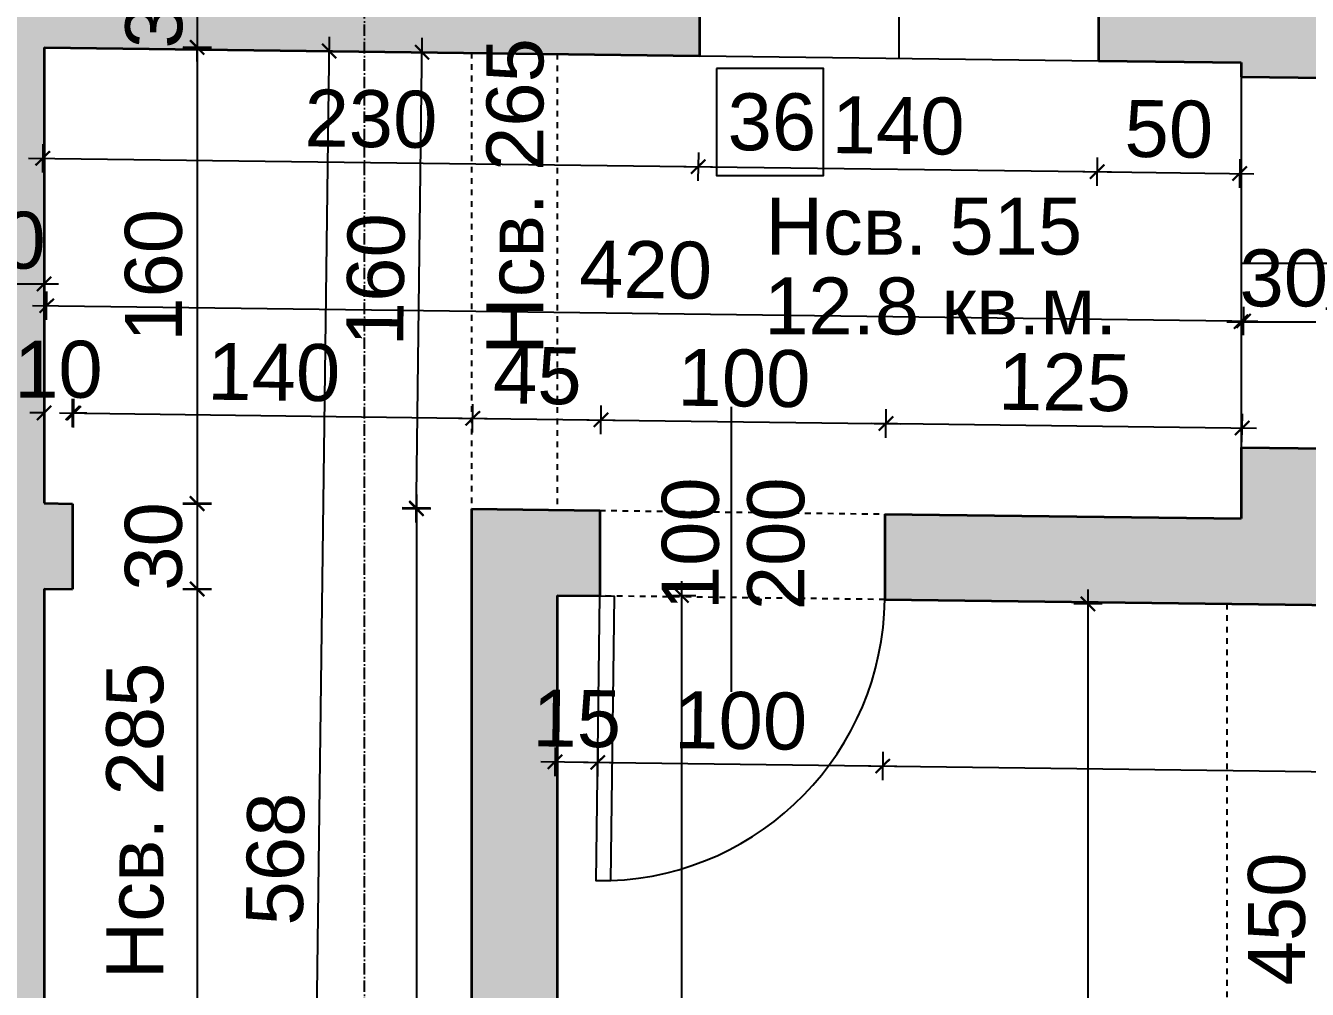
# Model space of a CAD drawing. Header units: inches. Extents: x -72385 to 39588, y -6525 to 66685.
# Drawn here: x -41118.8 to -40669.1, y 16619.2 to 16957.5 of the extents above; entities that cross this region are included whole.
import ezdxf

# ---------------------------------------------------------------- set-up
doc = ezdxf.new("R2010")
doc.units = ezdxf.units.IN
doc.header["$MEASUREMENT"] = 0
doc.linetypes.add('DashDot', pattern=[0.6, 0.4, -0.1, 0, -0.1])
doc.linetypes.add('Hidden', pattern=[0.4, 0.2, -0.2])
for name, color, linetype, lineweight in [('Врати', 251, 'Continuous', 25), ('Изгледни линии', 253, 'Continuous', 25), ('Линия на разрез', 252, 'DashDot', 25), ('Надписи Hсв', 252, 'Continuous', 25), ('Надписи врати', 252, 'Continuous', 25), ('Надписи коти вътрешни', 252, 'Continuous', 25), ('Надписи номера на пом.', 252, 'Continuous', 25), ('Надписи площ', 252, 'Continuous', 25), ('Надписи прозорци', 252, 'Continuous', 25), ('Пунктир', 253, 'Hidden', 25), ('Разрезни линии', 7, 'Continuous', 35), ('Щрих стени', 254, 'Continuous', 25)]:
    doc.layers.add(name, color=color, linetype=linetype, lineweight=lineweight)
doc.styles.add('Arial Regular', font='arial.ttf')
doc.styles.get("Standard").update_dxf_attribs({"font": 'arial.ttf'})
doc.dimstyles.new('Annotative', dxfattribs={"dimscale": 0, "dimtxt": 20, "dimasz": 5, "dimexe": 5, "dimexo": 5, "dimgap": 5, "dimtad": 1, "dimdec": 0, "dimzin": 0, "dimdsep": 46, "dimtxsty": 'Standard', "dimblk": 'ARCHTICK', "dimcen": 5, "dimdle": 5, "dimadec": 0, "dimazin": 0, "dimtfac": 1, "dimtdec": 0, "dimtofl": 0, "dimtmove": 0, "dimatfit": 3, "dimldrblk": 'ARCHTICK', "dimfxl": 5, "dimfxlon": 1, "dimtolj": 1, "dimtzin": 0, "dimarcsym": 1})

# ---------------------------------------------------------------- blocks, each defined once
blk = doc.blocks.new('_ArchTick')
at = {"color": 0, "linetype": 'ByBlock', "const_width": 0.15}
blk.add_lwpolyline([(-0.5, -0.5), (0.5, 0.5)], dxfattribs=at)
blk = doc.blocks.new('*D4501')
at = {"layer": 'Defpoints', "color": 0, "ltscale": 50, "transparency": 16777216}
for p in [(-41102.34, 16821.54), (-41112.34, 16789.83), (-41102.34, 16789.83)]:
    blk.add_point(p, dxfattribs=at)
at = {"layer": 'Надписи коти вътрешни', "color": 0, "lineweight": -2, "ltscale": 50, "transparency": 16777216}
for p, q in [((-41112.34, 16816.54), (-41112.34, 16826.54)), ((-41102.34, 16816.54), (-41102.34, 16826.54)), ((-41112.34, 16821.54), (-41117.34, 16821.54)), ((-41102.34, 16821.54), (-41097.34, 16821.54))]:
    blk.add_line(p, q, dxfattribs=at)
at = {"layer": 'Надписи коти вътрешни', "color": 0, "lineweight": -2, "ltscale": 50, "transparency": 16777216, "xscale": 5, "yscale": 5, "zscale": 5}
blk.add_blockref('_ArchTick', (-41112.34, 16821.54), dxfattribs=at)
at = {"layer": 'Надписи коти вътрешни', "color": 0, "lineweight": -2, "ltscale": 50, "transparency": 16777216, "xscale": 5, "yscale": 5, "zscale": 5, "rotation": 180}
blk.add_blockref('_ArchTick', (-41102.34, 16821.54), dxfattribs=at)
at = {"layer": 'Надписи коти вътрешни', "color": 0, "ltscale": 50, "transparency": 16777216, "insert": (-41107.34, 16836.75), "char_height": 20, "attachment_point": 5}
blk.add_mtext('\\A1;10', dxfattribs=at)
blk = doc.blocks.new('*D1211')
at = {"layer": 'Defpoints', "color": 0, "ltscale": 50, "transparency": 16777216}
for p in [(-40961.93, 16819.69), (-41102.34, 16789.7), (-40962.34, 16787.92)]:
    blk.add_point(p, dxfattribs=at)
at = {"layer": 'Надписи коти вътрешни', "color": 0, "lineweight": -2, "ltscale": 50, "transparency": 16777216}
for p, q in [((-41102, 16816.47), (-41101.87, 16826.47)), ((-40962, 16814.69), (-40961.87, 16824.69)), ((-41106.93, 16821.54), (-40956.93, 16819.63))]:
    blk.add_line(p, q, dxfattribs=at)
at = {"layer": 'Надписи коти вътрешни', "color": 0, "lineweight": -2, "ltscale": 50, "transparency": 16777216, "xscale": 5, "yscale": 5, "zscale": 5}
for p, rotation in [((-41101.93, 16821.47), 179.2706286525448), ((-40961.93, 16819.69), 359.2706286525448)]:
    blk.add_blockref('_ArchTick', p, dxfattribs=dict(at, rotation=rotation))
at = {"layer": 'Надписи коти вътрешни', "color": 0, "ltscale": 50, "transparency": 16777216, "insert": (-41031.74, 16835.79), "char_height": 20, "attachment_point": 5, "rotation": 359.2706}
blk.add_mtext('\\A1;140', dxfattribs=at)
blk = doc.blocks.new('*D1212')
at = {"layer": 'Defpoints', "color": 0, "ltscale": 50, "transparency": 16777216}
for p in [(-40916.93, 16819.12), (-40962.34, 16787.92), (-40917.34, 16787.34)]:
    blk.add_point(p, dxfattribs=at)
at = {"layer": 'Надписи коти вътрешни', "color": 0, "lineweight": -2, "ltscale": 50, "transparency": 16777216}
for p, q in [((-40962, 16814.69), (-40961.87, 16824.69)), ((-40917, 16814.12), (-40916.87, 16824.12)), ((-40966.93, 16819.75), (-40911.93, 16819.05))]:
    blk.add_line(p, q, dxfattribs=at)
at = {"layer": 'Надписи коти вътрешни', "color": 0, "lineweight": -2, "ltscale": 50, "transparency": 16777216, "xscale": 5, "yscale": 5, "zscale": 5}
for p, rotation in [((-40961.93, 16819.69), 179.2706286525414), ((-40916.93, 16819.12), 359.2706286525413)]:
    blk.add_blockref('_ArchTick', p, dxfattribs=dict(at, rotation=rotation))
at = {"layer": 'Надписи коти вътрешни', "color": 0, "ltscale": 50, "transparency": 16777216, "insert": (-40939.24, 16834.57), "char_height": 20, "attachment_point": 5, "rotation": 359.2706}
blk.add_mtext('\\A1;45', dxfattribs=at)
blk = doc.blocks.new('*D1213')
at = {"layer": 'Defpoints', "color": 0, "ltscale": 50, "transparency": 16777216}
for p in [(-40816.93, 16817.84), (-40917.34, 16787.34), (-40817.34, 16786.07)]:
    blk.add_point(p, dxfattribs=at)
at = {"layer": 'Надписи коти вътрешни', "color": 0, "lineweight": -2, "ltscale": 50, "transparency": 16777216}
for p, q in [((-40917, 16814.12), (-40916.87, 16824.12)), ((-40817, 16812.84), (-40816.87, 16822.84)), ((-40921.93, 16819.18), (-40811.93, 16817.78))]:
    blk.add_line(p, q, dxfattribs=at)
at = {"layer": 'Надписи коти вътрешни', "color": 0, "lineweight": -2, "ltscale": 50, "transparency": 16777216, "xscale": 5, "yscale": 5, "zscale": 5}
for p, rotation in [((-40916.93, 16819.12), 179.2706286525463), ((-40816.93, 16817.84), 359.2706286525462)]:
    blk.add_blockref('_ArchTick', p, dxfattribs=dict(at, rotation=rotation))
at = {"layer": 'Надписи коти вътрешни', "color": 0, "ltscale": 50, "transparency": 16777216, "insert": (-40866.74, 16833.69), "char_height": 20, "attachment_point": 5, "rotation": 359.2706}
blk.add_mtext('\\A1;100', dxfattribs=at)
blk = doc.blocks.new('*D1214')
at = {"layer": 'Defpoints', "color": 0, "ltscale": 50, "transparency": 16777216}
for p in [(-40691.93, 16816.25), (-40817.34, 16786.07), (-40692.34, 16784.48)]:
    blk.add_point(p, dxfattribs=at)
at = {"layer": 'Надписи коти вътрешни', "color": 0, "lineweight": -2, "ltscale": 50, "transparency": 16777216}
for p, q in [((-40817, 16812.84), (-40816.87, 16822.84)), ((-40821.93, 16817.91), (-40686.93, 16816.19)), ((-40692, 16811.25), (-40691.87, 16821.25))]:
    blk.add_line(p, q, dxfattribs=at)
at = {"layer": 'Надписи коти вътрешни', "color": 0, "lineweight": -2, "ltscale": 50, "transparency": 16777216, "xscale": 5, "yscale": 5, "zscale": 5}
for p, rotation in [((-40816.93, 16817.84), 179.2706286525479), ((-40691.93, 16816.25), 359.2706286525479)]:
    blk.add_blockref('_ArchTick', p, dxfattribs=dict(at, rotation=rotation))
at = {"layer": 'Надписи коти вътрешни', "color": 0, "ltscale": 50, "transparency": 16777216, "insert": (-40754.24, 16832.26), "char_height": 20, "attachment_point": 5, "rotation": 359.2706}
blk.add_mtext('\\A1;125', dxfattribs=at)
blk = doc.blocks.new('*D1215')
at = {"layer": 'Defpoints', "color": 0, "ltscale": 50, "transparency": 16777216}
for p in [(-41112.34, 16949.84), (-41112.34, 16789.83), (-41058.66, 16789.83)]:
    blk.add_point(p, dxfattribs=at)
at = {"layer": 'Надписи коти вътрешни', "color": 0, "lineweight": -2, "ltscale": 50, "transparency": 16777216}
for p, q in [((-41058.66, 16954.84), (-41058.66, 16784.83)), ((-41063.66, 16949.84), (-41053.66, 16949.84)), ((-41063.66, 16789.83), (-41053.66, 16789.83))]:
    blk.add_line(p, q, dxfattribs=at)
at = {"layer": 'Надписи коти вътрешни', "color": 0, "lineweight": -2, "ltscale": 50, "transparency": 16777216, "xscale": 5, "yscale": 5, "zscale": 5}
for p, rotation in [((-41058.66, 16949.84), 90), ((-41058.66, 16789.83), 270)]:
    blk.add_blockref('_ArchTick', p, dxfattribs=dict(at, rotation=rotation))
at = {"layer": 'Надписи коти вътрешни', "color": 0, "ltscale": 50, "transparency": 16777216, "insert": (-41073.87, 16869.83), "char_height": 20, "attachment_point": 5, "rotation": 90}
blk.add_mtext('\\A1;160', dxfattribs=at)
blk = doc.blocks.new('*D1216')
at = {"layer": 'Defpoints', "color": 0, "ltscale": 50, "transparency": 16777216}
for p in [(-41102.34, 16789.7), (-41102.34, 16759.7), (-41058.66, 16759.7)]:
    blk.add_point(p, dxfattribs=at)
at = {"layer": 'Надписи коти вътрешни', "color": 0, "lineweight": -2, "ltscale": 50, "transparency": 16777216}
for p, q in [((-41058.66, 16794.7), (-41058.66, 16754.7)), ((-41063.66, 16789.7), (-41053.66, 16789.7)), ((-41063.66, 16759.7), (-41053.66, 16759.7))]:
    blk.add_line(p, q, dxfattribs=at)
at = {"layer": 'Надписи коти вътрешни', "color": 0, "lineweight": -2, "ltscale": 50, "transparency": 16777216, "xscale": 5, "yscale": 5, "zscale": 5}
for p, rotation in [((-41058.66, 16789.7), 90), ((-41058.66, 16759.7), 270)]:
    blk.add_blockref('_ArchTick', p, dxfattribs=dict(at, rotation=rotation))
at = {"layer": 'Надписи коти вътрешни', "color": 0, "ltscale": 50, "transparency": 16777216, "insert": (-41073.88, 16774.7), "char_height": 20, "attachment_point": 5, "rotation": 90}
blk.add_mtext('\\A1;30', dxfattribs=at)
blk = doc.blocks.new('*D1217')
at = {"layer": 'Defpoints', "color": 0, "ltscale": 50, "transparency": 16777216}
for p in [(-41112.34, 16759.82), (-41112.34, 16407.55), (-41058.66, 16407.55)]:
    blk.add_point(p, dxfattribs=at)
at = {"layer": 'Надписи коти вътрешни', "color": 0, "lineweight": -2, "ltscale": 50, "transparency": 16777216}
for p, q in [((-41058.66, 16764.82), (-41058.66, 16402.55)), ((-41063.66, 16759.82), (-41053.66, 16759.82)), ((-41063.66, 16407.55), (-41053.66, 16407.55))]:
    blk.add_line(p, q, dxfattribs=at)
at = {"layer": 'Надписи коти вътрешни', "color": 0, "lineweight": -2, "ltscale": 50, "transparency": 16777216, "xscale": 5, "yscale": 5, "zscale": 5}
for p, rotation in [((-41058.66, 16759.82), 90), ((-41058.66, 16407.55), 270)]:
    blk.add_blockref('_ArchTick', p, dxfattribs=dict(at, rotation=rotation))
at = {"layer": 'Надписи коти вътрешни', "color": 0, "ltscale": 50, "transparency": 16777216, "insert": (-41073.88, 16583.69), "char_height": 20, "attachment_point": 5, "rotation": 90}
blk.add_mtext('\\A1;352', dxfattribs=at)
blk = doc.blocks.new('*D1219')
at = {"layer": 'Defpoints', "color": 0, "ltscale": 50, "transparency": 16777216}
for p in [(-40962.34, 16787.92), (-40981.68, 16380.38), (-40962.34, 16380.38)]:
    blk.add_point(p, dxfattribs=at)
at = {"layer": 'Надписи коти вътрешни', "color": 0, "lineweight": -2, "ltscale": 50, "transparency": 16777216}
for p, q in [((-40981.68, 16792.92), (-40981.68, 16375.38)), ((-40976.68, 16787.92), (-40986.68, 16787.92)), ((-40976.68, 16380.38), (-40986.68, 16380.38))]:
    blk.add_line(p, q, dxfattribs=at)
at = {"layer": 'Надписи коти вътрешни', "color": 0, "lineweight": -2, "ltscale": 50, "transparency": 16777216, "xscale": 5, "yscale": 5, "zscale": 5}
for p, rotation in [((-40981.68, 16787.92), 90), ((-40981.68, 16380.38), 270)]:
    blk.add_blockref('_ArchTick', p, dxfattribs=dict(at, rotation=rotation))
at = {"layer": 'Надписи коти вътрешни', "color": 0, "ltscale": 50, "transparency": 16777216, "insert": (-40996.89, 16584.15), "char_height": 20, "attachment_point": 5, "rotation": 90}
blk.add_mtext('\\A1;408', dxfattribs=at)
blk = doc.blocks.new('*D1220')
at = {"layer": 'Defpoints', "color": 0, "ltscale": 50, "transparency": 16777216}
for p in [(-40979.71, 16948.15), (-40960.3, 16947.9), (-40962.34, 16787.92)]:
    blk.add_point(p, dxfattribs=at)
at = {"layer": 'Надписи коти вътрешни', "color": 0, "lineweight": -2, "ltscale": 50, "transparency": 16777216}
for p, q in [((-40981.81, 16783.16), (-40979.64, 16953.15)), ((-40974.71, 16948.09), (-40984.71, 16948.22)), ((-40976.74, 16788.1), (-40986.74, 16788.23))]:
    blk.add_line(p, q, dxfattribs=at)
at = {"layer": 'Надписи коти вътрешни', "color": 0, "lineweight": -2, "ltscale": 50, "transparency": 16777216, "xscale": 5, "yscale": 5, "zscale": 5}
for p, rotation in [((-40979.71, 16948.15), 89.27062865254749), ((-40981.74, 16788.16), 269.2706286525475)]:
    blk.add_blockref('_ArchTick', p, dxfattribs=dict(at, rotation=rotation))
at = {"layer": 'Надписи коти вътрешни', "color": 0, "ltscale": 50, "transparency": 16777216, "insert": (-40995.93, 16868.35), "char_height": 20, "attachment_point": 5, "rotation": 89.2706}
blk.add_mtext('\\A1;160', dxfattribs=at)
blk = doc.blocks.new('*D1221')
at = {"layer": 'Defpoints', "color": 0, "ltscale": 50, "transparency": 16777216}
for p in [(-41097.61, 16949.65), (-41012.32, 16948.57), (-41104.84, 16382.2)]:
    blk.add_point(p, dxfattribs=at)
at = {"layer": 'Надписи коти вътрешни', "color": 0, "lineweight": -2, "ltscale": 50, "transparency": 16777216}
for p, q in [((-41019.61, 16376.11), (-41012.26, 16953.57)), ((-41017.32, 16948.63), (-41007.32, 16948.5)), ((-41024.54, 16381.18), (-41014.54, 16381.05))]:
    blk.add_line(p, q, dxfattribs=at)
at = {"layer": 'Надписи коти вътрешни', "color": 0, "lineweight": -2, "ltscale": 50, "transparency": 16777216, "xscale": 5, "yscale": 5, "zscale": 5}
for p, rotation in [((-41012.32, 16948.57), 89.27062865254753), ((-41019.54, 16381.11), 269.2706286525476)]:
    blk.add_blockref('_ArchTick', p, dxfattribs=dict(at, rotation=rotation))
at = {"layer": 'Надписи коти вътрешни', "color": 0, "ltscale": 50, "transparency": 16777216, "insert": (-41031.14, 16665.03), "char_height": 20, "attachment_point": 5, "rotation": 89.2706}
blk.add_mtext('\\A1;568', dxfattribs=at)
blk = doc.blocks.new('*D1222')
at = {"layer": 'Defpoints', "color": 0, "ltscale": 50, "transparency": 16777216}
for p in [(-40691.45, 16853.84), (-41112.34, 16789.83), (-40692.34, 16784.48)]:
    blk.add_point(p, dxfattribs=at)
at = {"layer": 'Надписи коти вътрешни', "color": 0, "lineweight": -2, "ltscale": 50, "transparency": 16777216}
for p, q in [((-41111.52, 16854.19), (-41111.39, 16864.19)), ((-41116.45, 16859.25), (-40686.45, 16853.78)), ((-40691.52, 16848.84), (-40691.39, 16858.84))]:
    blk.add_line(p, q, dxfattribs=at)
at = {"layer": 'Надписи коти вътрешни', "color": 0, "lineweight": -2, "ltscale": 50, "transparency": 16777216, "xscale": 5, "yscale": 5, "zscale": 5}
for p, rotation in [((-41111.45, 16859.19), 179.2706286525467), ((-40691.45, 16853.84), 359.2706286525467)]:
    blk.add_blockref('_ArchTick', p, dxfattribs=dict(at, rotation=rotation))
at = {"layer": 'Надписи коти вътрешни', "color": 0, "ltscale": 50, "transparency": 16777216, "insert": (-40901.26, 16871.73), "char_height": 20, "attachment_point": 5, "rotation": 359.2706}
blk.add_mtext('\\A1;420', dxfattribs=at)
blk = doc.blocks.new('*D1224')
at = {"layer": 'Defpoints', "color": 0, "ltscale": 50, "transparency": 16777216}
for p in [(-41112.34, 16949.84), (-40882.34, 16946.91), (-40882.83, 16908.01)]:
    blk.add_point(p, dxfattribs=at)
at = {"layer": 'Надписи коти вътрешни', "color": 0, "lineweight": -2, "ltscale": 50, "transparency": 16777216}
for p, q in [((-41112.77, 16915.94), (-41112.9, 16905.94)), ((-40882.77, 16913.01), (-40882.9, 16903.01)), ((-41117.83, 16911), (-40877.83, 16907.95))]:
    blk.add_line(p, q, dxfattribs=at)
at = {"layer": 'Надписи коти вътрешни', "color": 0, "lineweight": -2, "ltscale": 50, "transparency": 16777216, "xscale": 5, "yscale": 5, "zscale": 5}
for p, rotation in [((-41112.83, 16910.94), 179.2706286525471), ((-40882.83, 16908.01), 359.2706286525471)]:
    blk.add_blockref('_ArchTick', p, dxfattribs=dict(at, rotation=rotation))
at = {"layer": 'Надписи коти вътрешни', "color": 0, "ltscale": 50, "transparency": 16777216, "insert": (-40997.64, 16924.69), "char_height": 20, "attachment_point": 5, "rotation": 359.2706}
blk.add_mtext('\\A1;230', dxfattribs=at)
blk = doc.blocks.new('*D1225')
at = {"layer": 'Defpoints', "color": 0, "ltscale": 50, "transparency": 16777216}
for p in [(-40882.34, 16946.91), (-40742.34, 16945.13), (-40742.83, 16906.23)]:
    blk.add_point(p, dxfattribs=at)
at = {"layer": 'Надписи коти вътрешни', "color": 0, "lineweight": -2, "ltscale": 50, "transparency": 16777216}
for p, q in [((-40882.77, 16913.01), (-40882.9, 16903.01)), ((-40887.83, 16908.07), (-40737.83, 16906.16)), ((-40742.77, 16911.23), (-40742.9, 16901.23))]:
    blk.add_line(p, q, dxfattribs=at)
at = {"layer": 'Надписи коти вътрешни', "color": 0, "lineweight": -2, "ltscale": 50, "transparency": 16777216, "xscale": 5, "yscale": 5, "zscale": 5}
for p, rotation in [((-40882.83, 16908.01), 179.2706286525478), ((-40742.83, 16906.23), 359.2706286525478)]:
    blk.add_blockref('_ArchTick', p, dxfattribs=dict(at, rotation=rotation))
at = {"layer": 'Надписи коти вътрешни', "color": 0, "ltscale": 50, "transparency": 16777216, "insert": (-40812.64, 16922.33), "char_height": 20, "attachment_point": 5, "rotation": 359.2706}
blk.add_mtext('\\A1;140', dxfattribs=at)
blk = doc.blocks.new('*D1226')
at = {"layer": 'Defpoints', "color": 0, "ltscale": 50, "transparency": 16777216}
for p in [(-40742.34, 16945.13), (-40692.34, 16944.49), (-40692.83, 16905.59)]:
    blk.add_point(p, dxfattribs=at)
at = {"layer": 'Надписи коти вътрешни', "color": 0, "lineweight": -2, "ltscale": 50, "transparency": 16777216}
for p, q in [((-40742.77, 16911.23), (-40742.9, 16901.23)), ((-40692.77, 16910.59), (-40692.9, 16900.59)), ((-40747.83, 16906.29), (-40687.83, 16905.53))]:
    blk.add_line(p, q, dxfattribs=at)
at = {"layer": 'Надписи коти вътрешни', "color": 0, "lineweight": -2, "ltscale": 50, "transparency": 16777216, "xscale": 5, "yscale": 5, "zscale": 5}
for p, rotation in [((-40742.83, 16906.23), 179.2706286525459), ((-40692.83, 16905.59), 359.270628652546)]:
    blk.add_blockref('_ArchTick', p, dxfattribs=dict(at, rotation=rotation))
at = {"layer": 'Надписи коти вътрешни', "color": 0, "ltscale": 50, "transparency": 16777216, "insert": (-40717.64, 16921.12), "char_height": 20, "attachment_point": 5, "rotation": 359.2706}
blk.add_mtext('\\A1;50', dxfattribs=at)
blk = doc.blocks.new('*D1233')
at = {"layer": 'Defpoints', "color": 0, "ltscale": 50, "transparency": 16777216}
for p in [(-40932.34, 16757.53), (-40917.34, 16757.34), (-40918.08, 16698.92)]:
    blk.add_point(p, dxfattribs=at)
at = {"layer": 'Надписи коти вътрешни', "color": 0, "lineweight": -2, "ltscale": 50, "transparency": 16777216}
for p, q in [((-40933.02, 16704.11), (-40933.14, 16694.11)), ((-40918.02, 16703.92), (-40918.14, 16693.92)), ((-40938.08, 16699.17), (-40913.08, 16698.85))]:
    blk.add_line(p, q, dxfattribs=at)
at = {"layer": 'Надписи коти вътрешни', "color": 0, "lineweight": -2, "ltscale": 50, "transparency": 16777216, "xscale": 5, "yscale": 5, "zscale": 5}
for p, rotation in [((-40933.08, 16699.11), 179.2706286525452), ((-40918.08, 16698.92), 359.2706286525452)]:
    blk.add_blockref('_ArchTick', p, dxfattribs=dict(at, rotation=rotation))
at = {"layer": 'Надписи коти вътрешни', "color": 0, "ltscale": 50, "transparency": 16777216, "insert": (-40925.39, 16714.22), "char_height": 20, "attachment_point": 5, "rotation": 359.2706}
blk.add_mtext('\\A1;15', dxfattribs=at)
blk = doc.blocks.new('*D1234')
at = {"layer": 'Defpoints', "color": 0, "ltscale": 50, "transparency": 16777216}
for p in [(-40917.34, 16757.34), (-40817.34, 16756.07), (-40818.08, 16697.64)]:
    blk.add_point(p, dxfattribs=at)
at = {"layer": 'Надписи коти вътрешни', "color": 0, "lineweight": -2, "ltscale": 50, "transparency": 16777216}
for p, q in [((-40918.02, 16703.92), (-40918.14, 16693.92)), ((-40818.02, 16702.64), (-40818.14, 16692.64)), ((-40923.08, 16698.98), (-40813.08, 16697.58))]:
    blk.add_line(p, q, dxfattribs=at)
at = {"layer": 'Надписи коти вътрешни', "color": 0, "lineweight": -2, "ltscale": 50, "transparency": 16777216, "xscale": 5, "yscale": 5, "zscale": 5}
for p, rotation in [((-40918.08, 16698.92), 179.2706286525442), ((-40818.08, 16697.64), 359.2706286525442)]:
    blk.add_blockref('_ArchTick', p, dxfattribs=dict(at, rotation=rotation))
at = {"layer": 'Надписи коти вътрешни', "color": 0, "ltscale": 50, "transparency": 16777216, "insert": (-40867.89, 16713.49), "char_height": 20, "attachment_point": 5, "rotation": 359.2706}
blk.add_mtext('\\A1;100', dxfattribs=at)
blk = doc.blocks.new('*D1235')
at = {"layer": 'Defpoints', "color": 0, "ltscale": 50, "transparency": 16777216}
for p in [(-40817.34, 16756.07), (-40452.34, 16751.42), (-40453.08, 16693)]:
    blk.add_point(p, dxfattribs=at)
at = {"layer": 'Надписи коти вътрешни', "color": 0, "lineweight": -2, "ltscale": 50, "transparency": 16777216}
for p, q in [((-40818.02, 16702.64), (-40818.14, 16692.64)), ((-40823.08, 16697.71), (-40448.08, 16692.93)), ((-40453.02, 16698), (-40453.14, 16688))]:
    blk.add_line(p, q, dxfattribs=at)
at = {"layer": 'Надписи коти вътрешни', "color": 0, "lineweight": -2, "ltscale": 50, "transparency": 16777216, "xscale": 5, "yscale": 5, "zscale": 5}
for p, rotation in [((-40818.08, 16697.64), 179.2706286525474), ((-40453.08, 16693), 359.2706286525474)]:
    blk.add_blockref('_ArchTick', p, dxfattribs=dict(at, rotation=rotation))
at = {"layer": 'Надписи коти вътрешни', "color": 0, "ltscale": 50, "transparency": 16777216, "insert": (-40635.39, 16710.54), "char_height": 20, "attachment_point": 5, "rotation": 359.2706}
blk.add_mtext('\\A1;365', dxfattribs=at)
blk = doc.blocks.new('*D8237')
at = {"layer": 'Defpoints', "color": 0, "ltscale": 50, "transparency": 16777216}
for p in [(-40932.34, 16757.53), (-40932.34, 15907.46), (-40888.7, 15907.46)]:
    blk.add_point(p, dxfattribs=at)
at = {"layer": 'Надписи коти вътрешни', "color": 0, "lineweight": -2, "ltscale": 50, "transparency": 16777216}
for p, q in [((-40888.7, 16762.53), (-40888.7, 15902.46)), ((-40893.7, 16757.53), (-40883.7, 16757.53)), ((-40893.7, 15907.46), (-40883.7, 15907.46))]:
    blk.add_line(p, q, dxfattribs=at)
at = {"layer": 'Надписи коти вътрешни', "color": 0, "lineweight": -2, "ltscale": 50, "transparency": 16777216, "xscale": 5, "yscale": 5, "zscale": 5}
for p, rotation in [((-40888.7, 16757.53), 90), ((-40888.7, 15907.46), 270)]:
    blk.add_blockref('_ArchTick', p, dxfattribs=dict(at, rotation=rotation))
at = {"layer": 'Надписи коти вътрешни', "color": 0, "ltscale": 50, "transparency": 16777216, "insert": (-40903.91, 16278.38), "char_height": 20, "attachment_point": 5, "rotation": 90}
blk.add_mtext('\\A1;850', dxfattribs=at)
blk = doc.blocks.new('*D8248')
at = {"layer": 'Defpoints', "color": 0, "ltscale": 50, "transparency": 16777216}
for p in [(-40697.34, 16754.54), (-40746.06, 16384.51), (-40697.34, 16384.51)]:
    blk.add_point(p, dxfattribs=at)
at = {"layer": 'Надписи коти вътрешни', "color": 0, "lineweight": -2, "ltscale": 50, "transparency": 16777216}
for p, q in [((-40746.06, 16759.54), (-40746.06, 16379.51)), ((-40741.06, 16754.54), (-40751.06, 16754.54)), ((-40741.06, 16384.51), (-40751.06, 16384.51))]:
    blk.add_line(p, q, dxfattribs=at)
at = {"layer": 'Надписи коти вътрешни', "color": 0, "lineweight": -2, "ltscale": 50, "transparency": 16777216, "xscale": 5, "yscale": 5, "zscale": 5}
for p, rotation in [((-40746.06, 16754.54), 90), ((-40746.06, 16384.51), 270)]:
    blk.add_blockref('_ArchTick', p, dxfattribs=dict(at, rotation=rotation))
at = {"layer": 'Надписи коти вътрешни', "color": 0, "ltscale": 50, "transparency": 16777216, "insert": (-40761.28, 16535.16), "char_height": 20, "attachment_point": 5, "rotation": 90}
blk.add_mtext('\\A1;370', dxfattribs=at)
blk = doc.blocks.new('*D7736')
at = {"layer": 'Defpoints', "color": 0, "ltscale": 10, "transparency": 16777216}
for p in [(-41058.16, 16984.84), (-41038.31, 16984.58), (-41038.76, 16949.59)]:
    blk.add_point(p, dxfattribs=at)
at = {"layer": 'Надписи коти вътрешни', "color": 0, "lineweight": -2, "ltscale": 10, "transparency": 16777216}
for p, q in [((-41058.67, 16944.84), (-41058.1, 16989.84)), ((-41053.16, 16984.77), (-41063.16, 16984.9)), ((-41053.61, 16949.78), (-41063.61, 16949.9))]:
    blk.add_line(p, q, dxfattribs=at)
at = {"layer": 'Надписи коти вътрешни', "color": 0, "lineweight": -2, "ltscale": 10, "transparency": 16777216, "xscale": 5, "yscale": 5, "zscale": 5}
for p, rotation in [((-41058.16, 16984.84), 89.27062865254527), ((-41058.61, 16949.84), 269.2706286525453)]:
    blk.add_blockref('_ArchTick', p, dxfattribs=dict(at, rotation=rotation))
at = {"layer": 'Надписи коти вътрешни', "color": 0, "ltscale": 10, "transparency": 16777216, "insert": (-41073.63, 16965.03), "char_height": 20, "attachment_point": 5, "rotation": 89.2706}
blk.add_mtext('\\A1;35', dxfattribs=at)
blk = doc.blocks.new('*D7750')
at = {"layer": 'Defpoints', "color": 0, "ltscale": 10, "transparency": 16777216}
for p in [(-41142.34, 16889.58), (-41112.34, 16889.58), (-41112.34, 16866.82)]:
    blk.add_point(p, dxfattribs=at)
at = {"layer": 'Надписи коти вътрешни', "color": 0, "lineweight": -2, "ltscale": 10, "transparency": 16777216}
for p, q in [((-41142.34, 16871.82), (-41142.34, 16861.82)), ((-41112.34, 16871.82), (-41112.34, 16861.82)), ((-41147.34, 16866.82), (-41107.34, 16866.82))]:
    blk.add_line(p, q, dxfattribs=at)
at = {"layer": 'Надписи коти вътрешни', "color": 0, "lineweight": -2, "ltscale": 10, "transparency": 16777216, "xscale": 5, "yscale": 5, "zscale": 5, "rotation": 180}
blk.add_blockref('_ArchTick', (-41142.34, 16866.82), dxfattribs=at)
at = {"layer": 'Надписи коти вътрешни', "color": 0, "lineweight": -2, "ltscale": 10, "transparency": 16777216, "xscale": 5, "yscale": 5, "zscale": 5}
blk.add_blockref('_ArchTick', (-41112.34, 16866.82), dxfattribs=at)
at = {"layer": 'Надписи коти вътрешни', "color": 0, "ltscale": 10, "transparency": 16777216, "insert": (-41127.34, 16882.04), "char_height": 20, "attachment_point": 5}
blk.add_mtext('\\A1;30', dxfattribs=at)
blk = doc.blocks.new('*D7751')
at = {"layer": 'Defpoints', "color": 0, "ltscale": 10, "transparency": 16777216}
for p in [(-40692.34, 16868.11), (-40662.34, 16868.11), (-40662.34, 16853.58)]:
    blk.add_point(p, dxfattribs=at)
at = {"layer": 'Надписи коти вътрешни', "color": 0, "lineweight": -2, "ltscale": 10, "transparency": 16777216}
for p, q in [((-40692.34, 16858.58), (-40692.34, 16848.58)), ((-40662.34, 16858.58), (-40662.34, 16848.58)), ((-40697.34, 16853.58), (-40657.34, 16853.58))]:
    blk.add_line(p, q, dxfattribs=at)
at = {"layer": 'Надписи коти вътрешни', "color": 0, "lineweight": -2, "ltscale": 10, "transparency": 16777216, "xscale": 5, "yscale": 5, "zscale": 5, "rotation": 180}
blk.add_blockref('_ArchTick', (-40692.34, 16853.58), dxfattribs=at)
at = {"layer": 'Надписи коти вътрешни', "color": 0, "lineweight": -2, "ltscale": 10, "transparency": 16777216, "xscale": 5, "yscale": 5, "zscale": 5}
blk.add_blockref('_ArchTick', (-40662.34, 16853.58), dxfattribs=at)
at = {"layer": 'Надписи коти вътрешни', "color": 0, "ltscale": 10, "transparency": 16777216, "insert": (-40677.34, 16868.8), "char_height": 20, "attachment_point": 5}
blk.add_mtext('\\A1;30', dxfattribs=at)

msp = doc.modelspace()

# ---------------------------------------------------------------- hatches: boundary and pattern name
at = {"layer": 'Щрих стени', "ltscale": 10}
h = msp.add_hatch(color=256, dxfattribs=at)
h.dxf.hatch_style = 1
h.paths.add_polyline_path([(-42607.34, 17003.88), (-42642.34, 17004.32), (-42642.34, 16969.32), (-42607.34, 16968.87)])
h.paths.add_polyline_path([(-42307.34, 17000.06), (-42342.34, 17000.5), (-42342.34, 16930.5), (-42307.34, 16930.05)])
h.paths.add_polyline_path([(-42007.34, 16996.24), (-42042.34, 16996.68), (-42042.34, 16961.68), (-42007.34, 16961.23)])
h.paths.add_polyline_path([(-41669.84, 16389.39), (-41704.84, 16389.84), (-41704.84, 16414.84), (-41724.84, 16415.09), (-41724.84, 16485.1), (-41739.84, 16485.29), (-41739.84, 16415.28), (-41744.84, 16415.35), (-41769.84, 16415.67), (-41769.84, 16390.66), (-42304.84, 16397.48), (-42304.84, 16422.48), (-42344.84, 16422.99), (-42344.84, 16397.98), (-42534.84, 16400.4), (-42534.84, 16370.4), (-42344.84, 16367.98), (-42344.84, 16342.98), (-42304.84, 16342.47), (-42304.84, 16367.47), (-41744.84, 16360.34), (-41744.84, 16335.34), (-41704.84, 16334.83), (-41704.84, 16359.83), (-41669.84, 16359.39)])
h.paths.add_polyline_path([(-41707.34, 16992.42), (-41742.34, 16992.86), (-41742.34, 16922.86), (-41739.84, 16922.83), (-41739.84, 16575.3), (-41724.84, 16575.11), (-41724.84, 16922.63), (-41707.34, 16922.41)])
h.paths.add_polyline_path([(-41407.34, 16988.6), (-41442.34, 16989.04), (-41442.34, 16954.04), (-41407.34, 16953.6)])
h.paths.add_polyline_path([(-41112.34, 16949.84), (-40882.34, 16946.91), (-40882.34, 16966.91), (-40907.34, 16967.23), (-40907.34, 16982.23), (-41142.34, 16985.22), (-41142.34, 16407.93), (-41144.84, 16407.96), (-41144.84, 16382.71), (-41579.84, 16388.25), (-41579.84, 16358.24), (-41144.84, 16352.71), (-41144.84, 16327.96), (-41104.84, 16327.45), (-41104.84, 16352.2), (-40962.34, 16350.38), (-40962.34, 15907.85), (-40932.34, 15907.46), (-40932.34, 16757.53), (-40917.34, 16757.34), (-40917.34, 16787.34), (-40962.34, 16787.92), (-40962.34, 16380.38), (-41104.84, 16382.2), (-41104.84, 16407.46), (-41112.34, 16407.55), (-41112.34, 16759.82), (-41102.34, 16759.7), (-41102.34, 16789.7), (-41112.34, 16789.83)])
h.paths.add_polyline_path([(-40222.34, 16973.51), (-40717.34, 16979.81), (-40717.34, 16964.81), (-40742.34, 16965.13), (-40742.34, 16945.13), (-40692.34, 16944.49), (-40692.34, 16939.49), (-40662.34, 16939.11), (-40662.34, 16944.11), (-40257.34, 16938.96), (-40257.34, 16638.93), (-40222.34, 16638.49)])
h.paths.add_polyline_path([(-40662.34, 16809.1), (-40692.34, 16809.48), (-40692.34, 16784.48), (-40817.34, 16786.07), (-40817.34, 16756.07), (-40452.34, 16751.42), (-40452.34, 15916.35), (-40422.34, 15915.97), (-40422.34, 16781.04), (-40662.34, 16784.1)])
h.paths.add_polyline_path([(-40634.84, 16383.72), (-40724.84, 16384.86), (-40724.84, 16339.86), (-40634.84, 16338.71)], flags=17)
h.paths.add_polyline_path([(-40857.34, 15781.5), (-40932.34, 15782.45), (-40932.34, 15807.46), (-40962.34, 15807.84), (-40962.34, 15782.84), (-40987.34, 15783.15), (-40987.34, 15753.15), (-40857.34, 15751.5)])
h.paths.add_polyline_path([(-40222.34, 16498.47), (-40257.34, 16498.92), (-40257.34, 15773.86), (-40422.34, 15775.96), (-40422.34, 15815.96), (-40452.34, 15816.35), (-40452.34, 15776.34), (-40767.34, 15780.35), (-40767.34, 15750.35), (-40207.34, 15743.22), (-40207.34, 15763.22), (-40222.34, 15763.41)])

# ---------------------------------------------------------------- linework, layer by layer
at = {"layer": 'Врати', "ltscale": 50}
msp.add_lwpolyline([(-40917.34, 16757.34), (-40912.34, 16757.28), (-40913.61, 16657.29), (-40918.61, 16657.35)], close=True, dxfattribs=at)
msp.add_arc((-40917.34, 16757.34), 100, 272.1366, 359.2706, dxfattribs=at)
at = {"layer": 'Изгледни линии', "ltscale": 50}
for p, q in [((-40882.34, 16946.91), (-40742.34, 16945.13)), ((-40692.34, 16939.49), (-40692.34, 16809.48))]:
    msp.add_line(p, q, dxfattribs=at)
at = {"layer": 'Линия на разрез', "ltscale": 10}
msp.add_line((-40999.92, 15148.26), (-40999.92, 17115.76), dxfattribs=at)
at = {"layer": 'Надписи врати', "ltscale": 50}
msp.add_line((-40871.08, 16723.67), (-40871.08, 16823.67), dxfattribs=at)
at = {"layer": 'Надписи номера на пом.', "ltscale": 50}
msp.add_lwpolyline([(-40876.36, 16942.41), (-40876.36, 16904.91), (-40838.86, 16904.91), (-40838.86, 16942.41)], close=True, dxfattribs=at)
at = {"layer": 'Надписи прозорци', "ltscale": 50}
for p, q in [((-40812.34, 16946.02), (-40812.34, 17089.17)), ((-40692.34, 16874.11), (-40582.1, 16874.11))]:
    msp.add_line(p, q, dxfattribs=at)
at = {"layer": 'Пунктир', "ltscale": 10}
for p, q in [((-40962.34, 16947.93), (-40962.34, 16787.92)), ((-40932.34, 16947.55), (-40932.34, 16787.54)), ((-40917.34, 16787.34), (-40817.34, 16786.07)), ((-40817.34, 16756.07), (-40917.34, 16757.34)), ((-40697.34, 16754.54), (-40697.34, 16384.51))]:
    msp.add_line(p, q, dxfattribs=at)
at = {"layer": 'Разрезни линии', "ltscale": 50}
for p, q in [((-40882.34, 16966.91), (-40882.34, 16946.91)), ((-40742.34, 16965.13), (-40742.34, 16945.13)), ((-41112.34, 16949.84), (-40882.34, 16946.91)), ((-41112.34, 16949.84), (-41112.34, 16789.83)), ((-41102.34, 16949.84), (-41102.34, 16949.71)), ((-40742.34, 16945.13), (-40692.34, 16944.49)), ((-40692.34, 16944.49), (-40692.34, 16939.49)), ((-40692.34, 16939.49), (-40662.34, 16939.11)), ((-40692.34, 16809.48), (-40662.34, 16809.1)), ((-40692.34, 16809.48), (-40692.34, 16784.48)), ((-41112.34, 16789.83), (-41102.34, 16789.7)), ((-41102.34, 16789.7), (-41102.34, 16759.7)), ((-40962.34, 16787.92), (-40962.34, 16380.38)), ((-40962.34, 16787.92), (-40917.34, 16787.34)), ((-40917.34, 16787.34), (-40917.34, 16757.34)), ((-40817.34, 16786.07), (-40692.34, 16784.48)), ((-40817.34, 16786.07), (-40817.34, 16756.07)), ((-41112.34, 16759.82), (-41102.34, 16759.7)), ((-41112.34, 16759.82), (-41112.34, 16407.55)), ((-40932.34, 16757.53), (-40932.34, 15907.46)), ((-40932.34, 16757.53), (-40917.34, 16757.34)), ((-40817.34, 16756.07), (-40452.34, 16751.42))]:
    msp.add_line(p, q, dxfattribs=at)

# ---------------------------------------------------------------- texts
at = {"layer": 'Надписи Hсв', "ltscale": 100, "char_height": 20, "width": 180.4891, "attachment_point": 1, "rotation": 90, "style": 'Arial Regular'}
for s, insert in [('\\pxt8;Hсв. 265', (-40957.14, 16841.99)), ('\\pxt8;Hсв. 285', (-41090.54, 16622.79)), ('\\pxt8;Hсв. 450', (-40689.9, 16556.14))]:
    msp.add_mtext(s, dxfattribs=dict(at, insert=insert))
at = {"layer": 'Надписи Hсв', "ltscale": 100, "insert": (-40859.2, 16897.13), "char_height": 20, "width": 180.4891, "attachment_point": 1, "style": 'Arial Regular'}
msp.add_mtext('\\pxt8;Hсв. 515', dxfattribs=at)
at = {"layer": 'Надписи врати', "ltscale": 100, "char_height": 20, "width": 180.4891, "attachment_point": 1, "rotation": 90, "style": 'Arial Regular'}
for s, insert in [('100', (-40895.6, 16752.33)), ('200', (-40865.6, 16752.33))]:
    msp.add_mtext(s, dxfattribs=dict(at, insert=insert))
at = {"layer": 'Надписи номера на пом.', "ltscale": 100, "insert": (-40947.22, 16933.73), "char_height": 20, "width": 180.4891, "attachment_point": 1, "style": 'Arial Regular'}
msp.add_mtext('\\pxqc;36', dxfattribs=at)
at = {"layer": 'Надписи площ', "ltscale": 100, "insert": (-40859.69, 16869.1), "char_height": 20, "width": 180.4891, "attachment_point": 1, "style": 'Arial Regular'}
msp.add_mtext('12.8 кв.м.', dxfattribs=at)

# ---------------------------------------------------------------- dimensions: what is measured, and where the dimension line sits
at = {"layer": 'Надписи коти вътрешни', "ltscale": 10}
for base, p1, p2, angle, picture, middle in [((-41058.16, 16984.84), (-41038.76, 16949.59), (-41038.31, 16984.58), 89.2706, '*D7736', (-41058.42, 16964.84)), ((-41112.34, 16866.82), (-41142.34, 16889.58), (-41112.34, 16889.58), 0, '*D7750', (-41127.34, 16866.82)), ((-40662.34, 16853.58), (-40692.34, 16868.11), (-40662.34, 16868.11), 0, '*D7751', (-40677.34, 16853.58))]:
    dim = msp.add_linear_dim(base=base, p1=p1, p2=p2, angle=angle, dimstyle='Annotative', override={"dimscale": 0, "dimtix": 0, "dimtofl": 0, "dimtmove": 0, "dimatfit": 3}, dxfattribs=at)
    dim.commit()
    dim.dimension.update_dxf_attribs({"geometry": picture, "text_midpoint": middle, "dimtype": 129})
at = {"layer": 'Надписи коти вътрешни', "ltscale": 50}
for p1, p2, distance, picture, middle in [((-41112.34, 16949.84), (-41112.34, 16789.83), 53.68, '*D1215', (-41073.87, 16869.83)), ((-41104.8373, 16382.1985), (-41097.6133, 16949.6525), -85.3014, '*D1221', (-41031.141, 16665.0333)), ((-40962.34, 16787.92), (-40960.3, 16947.9), 19.41, '*D1220', (-40995.93, 16868.35)), ((-41112.34, 16949.84), (-40882.34, 16946.91), -38.9, '*D1224', (-40997.64, 16924.69)), ((-40882.34, 16946.91), (-40742.34, 16945.13), -38.9, '*D1225', (-40812.64, 16922.33)), ((-40742.34, 16945.13), (-40692.34, 16944.49), -38.9, '*D1226', (-40717.64, 16921.12)), ((-41112.34, 16789.83), (-40692.34, 16784.48), 69.37, '*D1222', (-40901.26, 16871.73)), ((-41102.34, 16789.7), (-40962.34, 16787.92), 31.78, '*D1211', (-41031.74, 16835.79)), ((-40962.34, 16787.92), (-40917.34, 16787.34), 31.78, '*D1212', (-40939.24, 16834.57)), ((-40917.34, 16787.34), (-40817.34, 16786.07), 31.78, '*D1213', (-40866.74, 16833.69)), ((-40817.34, 16786.07), (-40692.34, 16784.48), 31.78, '*D1214', (-40754.24, 16832.26)), ((-40917.34, 16757.34), (-40817.34, 16756.07), -58.43, '*D1234', (-40867.89, 16713.49)), ((-40817.34, 16756.07), (-40452.34, 16751.42), -58.43, '*D1235', (-40635.39, 16710.54))]:
    dim = msp.add_aligned_dim(p1=p1, p2=p2, distance=distance, dimstyle='Annotative', override={"dimscale": 0, "dimtix": 0, "dimtofl": 0, "dimtmove": 0, "dimatfit": 3}, dxfattribs=at)
    dim.commit()
    dim.dimension.update_dxf_attribs({"geometry": picture, "text_midpoint": middle})
dim = msp.add_linear_dim(base=(-41102.34, 16821.54), p1=(-41112.34, 16789.83), p2=(-41102.34, 16789.83), dimstyle='Annotative', override={"dimscale": 0, "dimtix": 0, "dimtofl": 0, "dimtmove": 0, "dimatfit": 3}, dxfattribs=at)
dim.commit()
dim.dimension.update_dxf_attribs({"geometry": '*D4501', "text_midpoint": (-41107.34, 16821.54), "dimtype": 128})
for base, p1, p2, angle, picture, middle, dimtype in [((-41058.66, 16759.7), (-41102.34, 16789.7), (-41102.34, 16759.7), 90, '*D1216', (-41058.66, 16774.7), 128), ((-40888.7, 15907.46), (-40932.34, 16757.53), (-40932.34, 15907.46), 90, '*D8237', (-40888.7, 16278.38), 128), ((-40746.06, 16384.51), (-40697.34, 16754.54), (-40697.34, 16384.51), 90, '*D8248', (-40746.06, 16535.16), 128), ((-40918.08, 16698.92), (-40932.34, 16757.53), (-40917.34, 16757.34), 359.2706, '*D1233', (-40925.58, 16699.01), 129)]:
    dim = msp.add_linear_dim(base=base, p1=p1, p2=p2, angle=angle, dimstyle='Annotative', override={"dimscale": 0, "dimtix": 0, "dimtofl": 0, "dimtmove": 0, "dimatfit": 3}, dxfattribs=at)
    dim.commit()
    dim.dimension.update_dxf_attribs({"geometry": picture, "text_midpoint": middle, "dimtype": dimtype})
for base, p1, p2, picture, middle in [((-40981.68, 16380.38), (-40962.34, 16787.92), (-40962.34, 16380.38), '*D1219', (-40996.89, 16584.15)), ((-41058.66, 16407.55), (-41112.34, 16759.82), (-41112.34, 16407.55), '*D1217', (-41073.88, 16583.69))]:
    dim = msp.add_linear_dim(base=base, p1=p1, p2=p2, angle=90, dimstyle='Annotative', override={"dimscale": 0, "dimtix": 0, "dimtofl": 0, "dimtmove": 0, "dimatfit": 3}, dxfattribs=at)
    dim.commit()
    dim.dimension.update_dxf_attribs({"geometry": picture, "text_midpoint": middle})

doc.saveas('drawing.dxf')
